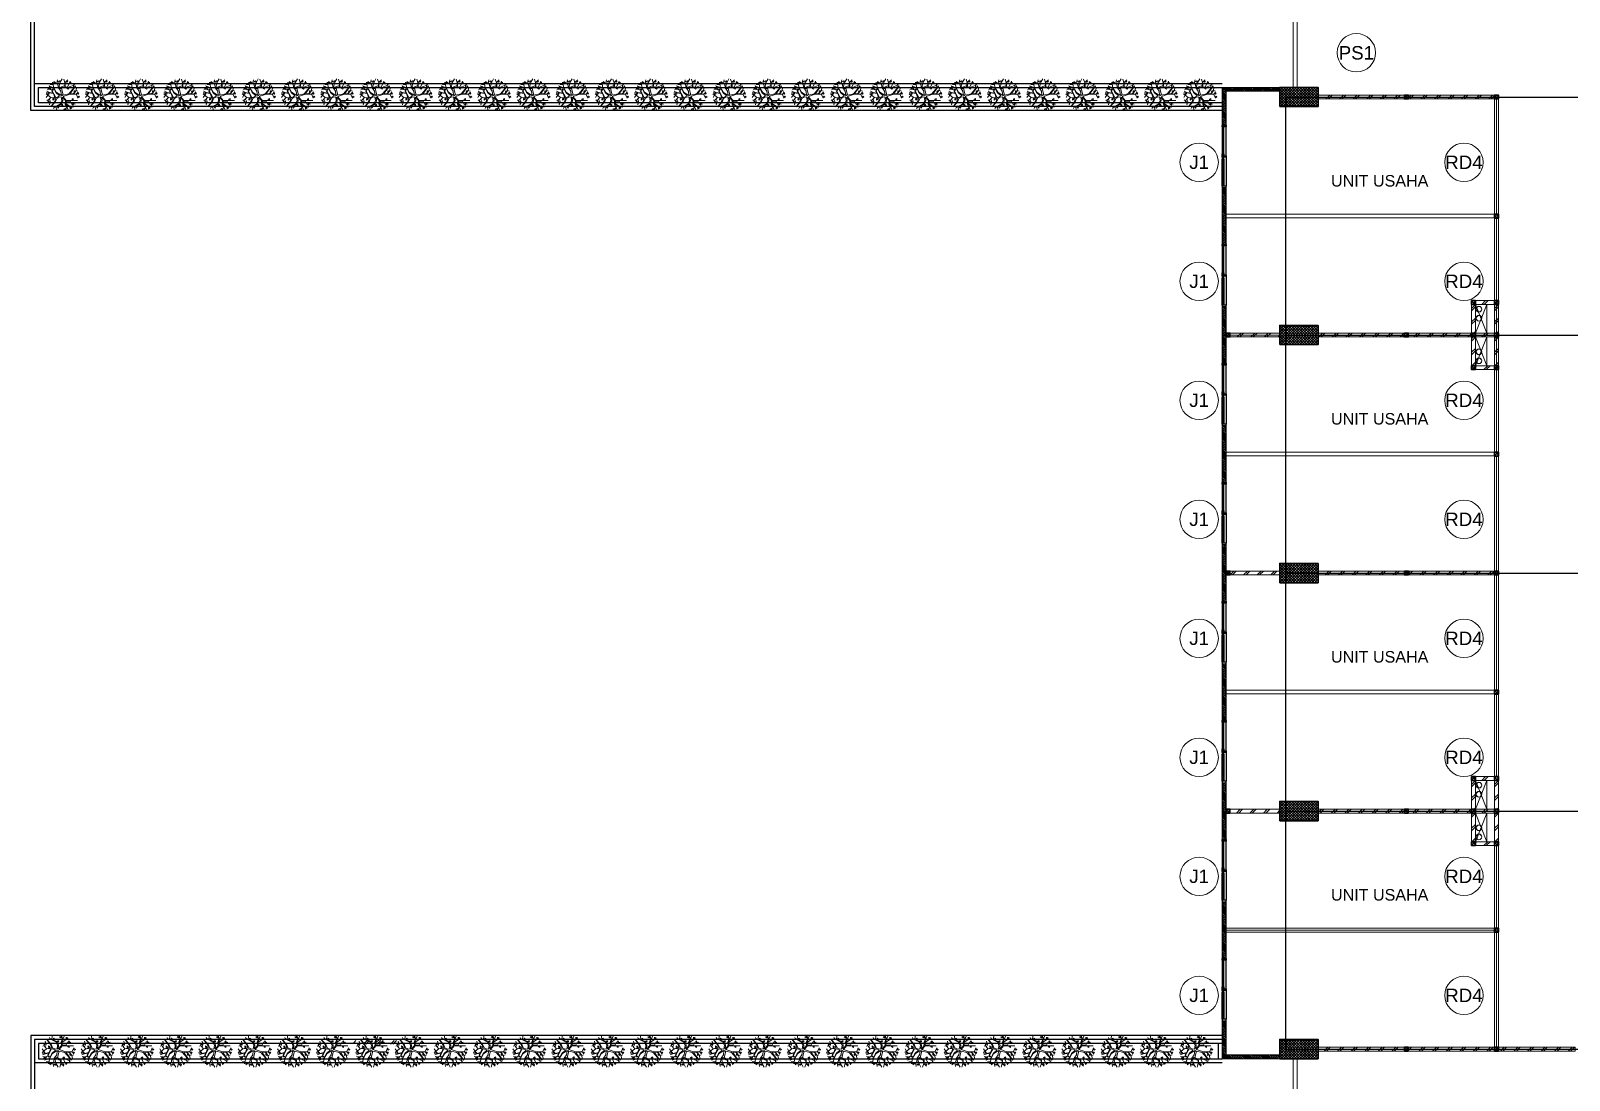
# Model space of a CAD drawing. Header units: millimetres. Extents: x -108 to 357, y -17 to 192.
# Drawn here: x 119.12 to 159.22, y 15.29 to 42.62 of the extents above; entities that cross this region are included whole.
import ezdxf
from ezdxf.enums import TextEntityAlignment as Align

# ---------------------------------------------------------------- set-up
doc = ezdxf.new("R2010")
doc.units = ezdxf.units.MM
for name, color, linetype, lineweight in [('ars', 11, 'Continuous', 0), ('KOL', 1, 'Continuous', 30), ('KOLOM', 4, 'Continuous', 9), ('lan', 7, 'Continuous', 15), ('NOT', 7, 'Continuous', 20), ('POHON', 62, 'Continuous', 5), ('tem', 5, 'Continuous', 20)]:
    doc.layers.add(name, color=color, linetype=linetype, lineweight=lineweight)
doc.layers.add('as', color=1, linetype='Continuous', plot=False)
doc.layers.add('Kusen', color=30, linetype='Continuous')
doc.layers.add('POLYLINE TPAK', color=4, linetype='Continuous', lineweight=20, plot=False)
doc.styles.add('ATTR', font='romans.shx', dxfattribs={"width": 0.8, "height": 0.56})
doc.styles.add('S', font='simplex', dxfattribs={"width": 0.75})
doc.styles.get("Standard").update_dxf_attribs({"font": 'arial.ttf'})
pattern_1 = [(45, (0.09994, 0.1431), (-0.1767767, 0.1767767), []), (45, (0.16244, 0.1431), (-0.1767767, 0.1767767), [])]
pattern_2 = [(45, (-5.82785, 10.09274), (-0.1767767, 0.1767767), []), (45, (-5.76535, 10.09274), (-0.1767767, 0.1767767), [])]
pattern_3 = [(45, (-5.82785, 22.49274), (-0.1767767, 0.1767767), []), (45, (-5.76535, 22.49274), (-0.1767767, 0.1767767), [])]

# ---------------------------------------------------------------- blocks, each defined once
blk = doc.blocks.new('NAV')
blk.add_circle((0, -0.4), 0.4)
at = {"style": 'S', "width": 0.75, "flags": 4}
blk.add_attdef('AV', text='', height=0.3, dxfattribs=at).set_placement((0, -0.4), align=Align.MIDDLE)
blk = doc.blocks.new('K 10.10')
at = {"layer": 'ars'}
h = blk.add_hatch(dxfattribs=at)
h.set_pattern_fill('_USER', color=256, scale=0.05, angle=45, double=1, pattern_type=0)
h.set_pattern_definition([(45, (0, 0), (-0.035355339, 0.035355339), []), (135, (0, 0), (-0.035355339, -0.035355339), [])])
h.paths.add_polyline_path([(1560.538, 1380.407), (1560.638, 1380.407), (1560.638, 1380.507), (1560.538, 1380.507)])
at = {"layer": 'KOL'}
blk.add_lwpolyline([(1560.538, 1380.407), (1560.638, 1380.407), (1560.638, 1380.507), (1560.538, 1380.507)], close=True, dxfattribs=at)
blk = doc.blocks.new('k2')
at = {"layer": 'ars'}
h = blk.add_hatch(dxfattribs=at)
h.set_pattern_fill('_USER', color=256, scale=0.05, angle=45, double=1, pattern_type=0)
h.set_pattern_definition([(45, (0, -5), (-0.03535534, 0.03535534), []), (135, (0, -5), (-0.03535534, -0.03535534), [])])
h.paths.add_polyline_path([(-0.25, -0.5), (0.25, -0.5), (0.25, 0.5), (-0.25, 0.5)])
at = {"layer": 'KOL'}
blk.add_lwpolyline([(-0.25, -0.5), (0.25, -0.5), (0.25, 0.5), (-0.25, 0.5)], close=True, dxfattribs=at)
blk = doc.blocks.new('T. J1')
at = {"layer": 'Kusen'}
for p, q in [((-0.019, 0), (-0.769, 0)), ((-0.719, 0.1), (-0.069, 0.1)), ((-0.069, 0.06), (-0.719, 0.06)), ((0.021, 0), (0.771, 0)), ((0.721, 0.1), (0.071, 0.1)), ((0.071, 0.06), (0.721, 0.06))]:
    blk.add_line(p, q, dxfattribs=at)
for points in [[(-0.809, 0), (-0.769, 0), (-0.769, 0.1), (-0.809, 0.1)], [(-0.019, 0), (0.021, 0), (0.021, 0.1), (-0.019, 0.1)], [(0.811, 0), (0.771, 0), (0.771, 0.1), (0.811, 0.1)]]:
    blk.add_lwpolyline(points, close=True, dxfattribs=at)
for points in [[(-0.719, 0.077), (-0.719, 0.06), (-0.769, 0.06), (-0.769, 0.1), (-0.719, 0.1), (-0.719, 0.082), (-0.729, 0.082), (-0.729, 0.077), (-0.719, 0.077)], [(-0.069, 0.077), (-0.069, 0.06), (-0.019, 0.06), (-0.019, 0.1), (-0.069, 0.1), (-0.069, 0.082), (-0.059, 0.082), (-0.059, 0.077), (-0.069, 0.077)], [(0.071, 0.077), (0.071, 0.06), (0.021, 0.06), (0.021, 0.1), (0.071, 0.1), (0.071, 0.082), (0.061, 0.082), (0.061, 0.077), (0.071, 0.077)], [(0.721, 0.077), (0.721, 0.06), (0.771, 0.06), (0.771, 0.1), (0.721, 0.1), (0.721, 0.082), (0.731, 0.082), (0.731, 0.077), (0.721, 0.077)]]:
    blk.add_lwpolyline(points, dxfattribs=at)
at = {"layer": 'Kusen', "color": 141}
for points in [[(-0.729, 0.077), (-0.059, 0.077), (-0.059, 0.082), (-0.729, 0.082)], [(0.731, 0.077), (0.061, 0.077), (0.061, 0.082), (0.731, 0.082)]]:
    blk.add_lwpolyline(points, close=True, dxfattribs=at)
blk = doc.blocks.new('bola-3')
at = {"layer": 'POHON'}
for p, q in [((-0.05, 2.25), (-0.32, 1.8)), ((0.18, 2.23), (0.33, 1.73)), ((-1.65, -0.31), (-2.28, 0.2)), ((-1.84, 0.34), (-2.27, 0.32)), ((-2.05, 0), (-2.27, -0.31)), ((-2.2, 0.55), (-1.82, 0.37)), ((-1.83, 0.82), (-2.16, 0.74)), ((-1.47, 0.67), (-2.06, 0.94)), ((-1.25, 1.01), (-1.87, 1.29)), ((-1.87, 1.27), (-1.62, 0.76)), ((-1.28, 0.22), (-1.84, 0.34)), ((-1.82, 0.37), (-1.35, 0.29)), ((-1.31, 1.47), (-1.72, 1.49)), ((-0.94, -0.31), (-1.47, 0.67)), ((-1.36, 0.34), (-1.47, 0.57)), ((-1.21, 1.01), (-1.38, 1.8)), ((-1.35, 0.29), (-1.36, 0.34)), ((-1.06, -0.37), (-1.28, 0.22)), ((-0.92, 0.36), (-1.25, 1.01)), ((-0.87, 0.39), (-1.21, 1.01)), ((-1.2, 1.91), (-0.65, 1.5)), ((-0.41, -0.1), (-0.92, 0.36)), ((-0.17, -0.05), (-0.87, 0.39)), ((-0.8, 1.61), (-0.7, 2.14)), ((-0.65, 1.5), (-0.57, 1.01)), ((-0.57, 1.01), (-0.24, 0.53)), ((-0.32, 1.8), (-0.47, 1.24)), ((-0.47, 1.24), (-0.44, 1.1)), ((-0.44, 1.1), (-0.28, 0.89)), ((-0.28, 0.89), (-0.25, 1.1)), ((-0.25, 1.1), (0.3, 1.34)), ((-0.24, 0.53), (-0.17, -0.03)), ((-0.15, 0.92), (0.18, 1.12)), ((0.08, 0.02), (-0.15, 0.92)), ((0.08, -0.21), (1.04, 0.13)), ((0.09, 0), (0.88, 0.2)), ((0.18, 1.12), (0.75, 1.04)), ((0.37, 1.33), (0.26, 1.2)), ((0.27, 1.2), (0.69, 1.12)), ((0.31, 1.34), (0.33, 1.77)), ((0.36, 1.79), (0.37, 1.33)), ((0.39, 1.79), (0.73, 2.12)), ((0.69, 1.12), (1.06, 1.93)), ((0.75, 1.04), (1.69, 1.43)), ((0.88, 0.2), (1.81, 1.27)), ((1.04, 0.13), (1.92, 0.07)), ((1.81, 1.26), (1.06, 0.22)), ((1.06, 0.22), (1.46, 0.18)), ((1.46, 0.18), (1.87, 0.64)), ((1.55, 1.59), (1.47, 0.89)), ((1.87, 0.64), (1.55, 0.18)), ((1.55, 0.16), (1.91, 0.13)), ((1.88, 0.64), (1.94, 1.04)), ((1.88, 0.64), (2.13, 0.55)), ((1.91, 0.13), (2.16, 0.41)), ((1.92, 0.07), (2.14, -0.42)), ((-2, -0.77), (-2.19, -0.67)), ((-1.95, -0.67), (-2.05, -0.98)), ((-1.65, -0.31), (-1.95, -0.67)), ((-1.84, -0.56), (-1.71, -0.86)), ((-1.71, -0.86), (-1.83, -1.35)), ((-0.98, -0.47), (-1.65, -0.31)), ((-1.64, -0.31), (-1.06, -0.37)), ((-1.62, -1.62), (-1.1, -0.91)), ((-1.01, -0.97), (-1.62, -1.6)), ((-1.18, -1.72), (-1.25, -1.88)), ((-0.28, -1.21), (-1.18, -1.71)), ((-0.21, -1.3), (-1.18, -1.72)), ((-1.09, -0.91), (-0.98, -0.47)), ((-0.81, -0.45), (-1.01, -0.97)), ((-0.83, -0.31), (-0.94, -0.31)), ((-0.9, -1.62), (-0.85, -2.08)), ((-0.41, -0.12), (-0.83, -0.31)), ((-0.52, -0.28), (-0.81, -0.45)), ((-0.19, -0.24), (-0.52, -0.28)), ((-0.11, -0.75), (-0.28, -1.21)), ((0.03, -0.81), (-0.21, -1.3)), ((-0.19, -0.24), (-0.11, -0.75)), ((-0.02, -0.26), (0.41, -0.75)), ((-0.02, -0.28), (0.03, -0.81)), ((0.08, -0.23), (0.51, -0.74)), ((0.41, -0.75), (0.37, -1.25)), ((0.37, -1.25), (0.56, -1.67)), ((0.56, -1.67), (0.42, -2.18)), ((0.44, -1.25), (0.78, -2.06)), ((0.45, -1.27), (1.03, -1.57)), ((0.52, -0.84), (0.47, -1.18)), ((0.47, -1.18), (1.03, -1.53)), ((0.51, -0.74), (2.08, -0.74)), ((0.52, -0.84), (1.06, -0.82)), ((1.03, -1.53), (1.54, -1.65)), ((1.03, -1.57), (1.06, -1.94)), ((1.06, -0.82), (1.29, -1.28)), ((1.19, -1.09), (1.73, -1.25))]:
    blk.add_line(p, q, dxfattribs=at)
for points in [[(-1.9, 0.32), (-2.05, 0.25), (-2, 0.11), (-1.87, 0.2)], [(-1.73, 1.01), (-1.89, 1.06), (-1.98, 0.96), (-1.84, 0.9)], [(-1.44, 0.68), (-1.44, 0.83), (-1.27, 0.83), (-1.3, 0.7)], [(-1.23, 1.8), (-1.27, 1.66), (-1.14, 1.57), (-1.1, 1.71)], [(-0.43, 1.97), (-0.64, 1.91), (-0.5, 1.81), (-0.31, 1.84)], [(0, 0.02), (-0.07, 0), (-0.08, -0.05), (-0.03, -0.03)], [(0.49, 1.88), (0.64, 1.95), (0.74, 1.86), (0.61, 1.79)], [(0.69, 1.05), (0.62, 0.94), (0.79, 0.81), (0.85, 0.96)], [(1.16, 1.78), (1, 1.73), (1, 1.6), (1.16, 1.62)], [(1.67, 0.41), (1.59, 0.48), (1.62, 0.61), (1.71, 0.59)], [(2.03, 0.16), (2.08, 0.25), (2.25, 0.25), (2.17, 0.15)], [(-1.87, -0.88), (-1.98, -0.98), (-1.94, -1.11), (-1.83, -1.04)], [(-1.24, -0.45), (-1.37, -0.54), (-1.36, -0.72), (-1.22, -0.61)], [(-0.67, -1.53), (-0.75, -1.64), (-0.65, -1.79), (-0.53, -1.66)], [(-0.17, -1.26), (-0.17, -1.37), (-0.1, -1.42), (0.04, -1.42), (0.01, -1.28), (-0.07, -1.26)], [(0.48, -1.92), (0.35, -1.84), (0.16, -1.95), (0.33, -2.03)], [(1.07, -1.75), (1.17, -1.68), (1.29, -1.79), (1.19, -1.86)], [(1.32, -0.71), (1.32, -0.58), (1.48, -0.49), (1.48, -0.64)], [(1.43, -1.18), (1.38, -1.29), (1.48, -1.4), (1.53, -1.29)], [(2.1, -0.23), (2.24, -0.14), (2.35, -0.23), (2.22, -0.31)]]:
    blk.add_lwpolyline(points, close=True, dxfattribs=at)
at = {"layer": 'POHON', "style": 'ATTR', "width": 0.8, "flags": 9}
blk.add_attdef('ESTCODE', (-0.07, 0), '', height=0.00000926, dxfattribs=at)
blk = doc.blocks.new('A-2')
at = {"layer": 'ars'}
h = blk.add_hatch(dxfattribs=at)
h.set_pattern_fill('ANSI31', color=256, scale=0.25, style=0)
h.set_pattern_definition([(315, (-7.832486, 41.76774), (-0.022097087, -0.022097087), [])])
h.paths.add_polyline_path([(-7.733, 40.778), (-7.833, 40.778), (-7.833, 41.768), (-6.333, 41.768), (-6.333, 41.668), (-7.733, 41.668)])
h.paths.add_polyline_path([(-7.733, 37.678), (-7.833, 37.678), (-7.833, 39.158), (-7.733, 39.158)])
h.paths.add_polyline_path([(-7.733, 34.578), (-7.833, 34.578), (-7.833, 36.058), (-7.733, 36.058)])
h.paths.add_polyline_path([(-7.733, 31.478), (-7.833, 31.478), (-7.833, 32.958), (-7.733, 32.958)])
h.paths.add_polyline_path([(-7.733, 28.378), (-7.833, 28.378), (-7.833, 29.858), (-7.733, 29.858)])
h.paths.add_polyline_path([(-7.733, 25.278), (-7.833, 25.278), (-7.833, 26.758), (-7.733, 26.758)])
h.paths.add_polyline_path([(-7.733, 22.178), (-7.833, 22.178), (-7.833, 23.658), (-7.733, 23.658)])
h.paths.add_polyline_path([(-7.833, 17.458), (-7.733, 17.458), (-7.733, 16.568), (-6.333, 16.568), (-6.333, 16.468), (-7.833, 16.468)])
h.paths.add_polyline_path([(-7.733, 19.078), (-7.833, 19.078), (-7.833, 20.558), (-7.733, 20.558)])
h = blk.add_hatch(dxfattribs=at)
h.set_pattern_fill('TEMBOK', color=256, scale=0.25)
h.set_pattern_definition(pattern_1)
h.paths.add_polyline_path([(-5.333, 41.568), (-5.333, 41.468), (-3.083, 41.468), (-3.083, 41.568)])
h = blk.add_hatch(dxfattribs=at)
h.set_pattern_fill('TEMBOK', color=256, scale=0.25)
h.set_pattern_definition(pattern_1)
h.paths.add_polyline_path([(-2.983, 41.568), (-2.983, 41.468), (-0.733, 41.468), (-0.733, 41.568)])
h = blk.add_hatch(dxfattribs=at)
h.set_pattern_fill('TEMBOK', color=256, scale=0.25)
h.set_pattern_definition([(45, (-8.583, -15.66726), (-0.1767767, 0.1767767), []), (45, (-8.5205, -15.66726), (-0.1767767, 0.1767767), [])])
h.paths.add_polyline_path([(-1.333, 36.118), (-1.233, 36.118), (-1.233, 35.368), (-1.333, 35.368)])
h = blk.add_hatch(dxfattribs=at)
h.set_pattern_fill('TEMBOK', color=256, scale=0.25)
h.set_pattern_definition([(45, (-5.82785, 23.34274), (-0.1767767, 0.1767767), []), (45, (-5.76535, 23.34274), (-0.1767767, 0.1767767), [])])
h.paths.add_polyline_path([(-0.733, 36.118), (-1.233, 36.118), (-1.233, 36.218), (-0.733, 36.218)])
h = blk.add_hatch(dxfattribs=at)
h.set_pattern_fill('TEMBOK', color=256, scale=0.25)
h.set_pattern_definition([(45, (-7.983, -15.66726), (-0.1767767, 0.1767767), []), (45, (-7.9205, -15.66726), (-0.1767767, 0.1767767), [])])
h.paths.add_polyline_path([(-0.733, 36.118), (-0.633, 36.118), (-0.633, 35.368), (-0.733, 35.368)])
h = blk.add_hatch(dxfattribs=at)
h.set_pattern_fill('TEMBOK', color=256, scale=0.25)
h.set_pattern_definition(pattern_1)
h.paths.add_polyline_path([(-7.633, 35.268), (-7.633, 35.368), (-6.333, 35.368), (-6.333, 35.268)])
h = blk.add_hatch(dxfattribs=at)
h.set_pattern_fill('TEMBOK', color=256, scale=0.25)
h.set_pattern_definition(pattern_1)
h.paths.add_polyline_path([(-5.333, 35.368), (-5.333, 35.268), (-3.083, 35.268), (-3.083, 35.368)])
h = blk.add_hatch(dxfattribs=at)
h.set_pattern_fill('TEMBOK', color=256, scale=0.25)
h.set_pattern_definition(pattern_1)
h.paths.add_polyline_path([(-2.983, 35.368), (-2.983, 35.268), (-0.733, 35.268), (-0.733, 35.368)])
h = blk.add_hatch(dxfattribs=at)
h.set_pattern_fill('TEMBOK', color=256, scale=0.25)
h.set_pattern_definition(pattern_3)
h.paths.add_polyline_path([(-0.733, 35.268), (-1.233, 35.268), (-1.233, 35.368), (-0.733, 35.368)])
h = blk.add_hatch(dxfattribs=at)
h.set_pattern_fill('TEMBOK', color=256, scale=0.25)
h.set_pattern_definition(pattern_3)
h.paths.add_polyline_path([(-0.733, 35.368), (-1.233, 35.368), (-1.233, 35.268), (-0.733, 35.268)])
h = blk.add_hatch(dxfattribs=at)
h.set_pattern_fill('TEMBOK', color=256, scale=0.25)
h.set_pattern_definition([(45, (-8.583, -15.39726), (-0.1767767, 0.1767767), []), (45, (-8.5205, -15.39726), (-0.1767767, 0.1767767), [])])
h.paths.add_polyline_path([(-1.333, 34.518), (-1.233, 34.518), (-1.233, 35.268), (-1.333, 35.268)])
h = blk.add_hatch(dxfattribs=at)
h.set_pattern_fill('TEMBOK', color=256, scale=0.25)
h.set_pattern_definition([(45, (-7.983, -15.39726), (-0.1767767, 0.1767767), []), (45, (-7.9205, -15.39726), (-0.1767767, 0.1767767), [])])
h.paths.add_polyline_path([(-0.733, 34.518), (-0.633, 34.518), (-0.633, 35.268), (-0.733, 35.268)])
h = blk.add_hatch(dxfattribs=at)
h.set_pattern_fill('TEMBOK', color=256, scale=0.25)
h.set_pattern_definition([(45, (-6.12785, 21.64274), (-0.1767767, 0.1767767), []), (45, (-6.06535, 21.64274), (-0.1767767, 0.1767767), [])])
h.paths.add_polyline_path([(-0.733, 34.418), (-1.233, 34.418), (-1.233, 34.518), (-0.733, 34.518)])
h = blk.add_hatch(dxfattribs=at)
h.set_pattern_fill('TEMBOK', color=256, scale=0.25)
h.set_pattern_definition(pattern_1)
h.paths.add_polyline_path([(-7.633, 29.068), (-7.633, 29.168), (-6.333, 29.168), (-6.333, 29.068)])
h = blk.add_hatch(dxfattribs=at)
h.set_pattern_fill('TEMBOK', color=256, scale=0.25)
h.set_pattern_definition(pattern_1)
h.paths.add_polyline_path([(-5.333, 29.168), (-5.333, 29.068), (-3.083, 29.068), (-3.083, 29.168)])
h = blk.add_hatch(dxfattribs=at)
h.set_pattern_fill('TEMBOK', color=256, scale=0.25)
h.set_pattern_definition(pattern_1)
h.paths.add_polyline_path([(-2.983, 29.168), (-2.983, 29.068), (-0.733, 29.068), (-0.733, 29.168)])
h = blk.add_hatch(dxfattribs=at)
h.set_pattern_fill('TEMBOK', color=256, scale=0.25)
h.set_pattern_definition([(45, (-8.583, -28.06726), (-0.1767767, 0.1767767), []), (45, (-8.5205, -28.06726), (-0.1767767, 0.1767767), [])])
h.paths.add_polyline_path([(-1.333, 23.718), (-1.233, 23.718), (-1.233, 22.968), (-1.333, 22.968)])
h = blk.add_hatch(dxfattribs=at)
h.set_pattern_fill('TEMBOK', color=256, scale=0.25)
h.set_pattern_definition([(45, (-5.82785, 10.94274), (-0.1767767, 0.1767767), []), (45, (-5.76535, 10.94274), (-0.1767767, 0.1767767), [])])
h.paths.add_polyline_path([(-0.733, 23.718), (-1.233, 23.718), (-1.233, 23.818), (-0.733, 23.818)])
h = blk.add_hatch(dxfattribs=at)
h.set_pattern_fill('TEMBOK', color=256, scale=0.25)
h.set_pattern_definition([(45, (-7.983, -28.06726), (-0.1767767, 0.1767767), []), (45, (-7.9205, -28.06726), (-0.1767767, 0.1767767), [])])
h.paths.add_polyline_path([(-0.733, 23.718), (-0.633, 23.718), (-0.633, 22.968), (-0.733, 22.968)])
h = blk.add_hatch(dxfattribs=at)
h.set_pattern_fill('TEMBOK', color=256, scale=0.25)
h.set_pattern_definition(pattern_1)
h.paths.add_polyline_path([(-7.633, 22.868), (-7.633, 22.968), (-6.333, 22.968), (-6.333, 22.868)])
h = blk.add_hatch(dxfattribs=at)
h.set_pattern_fill('TEMBOK', color=256, scale=0.25)
h.set_pattern_definition(pattern_1)
h.paths.add_polyline_path([(-5.333, 22.968), (-5.333, 22.868), (-3.083, 22.868), (-3.083, 22.968)])
h = blk.add_hatch(dxfattribs=at)
h.set_pattern_fill('TEMBOK', color=256, scale=0.25)
h.set_pattern_definition(pattern_1)
h.paths.add_polyline_path([(-2.983, 22.968), (-2.983, 22.868), (-1.333, 22.868), (-1.333, 22.968)])
h = blk.add_hatch(dxfattribs=at)
h.set_pattern_fill('TEMBOK', color=256, scale=0.25)
h.set_pattern_definition([(45, (-8.583, -27.79726), (-0.1767767, 0.1767767), []), (45, (-8.5205, -27.79726), (-0.1767767, 0.1767767), [])])
h.paths.add_polyline_path([(-1.333, 22.118), (-1.233, 22.118), (-1.233, 22.868), (-1.333, 22.868)])
h = blk.add_hatch(dxfattribs=at)
h.set_pattern_fill('TEMBOK', color=256, scale=0.25)
h.set_pattern_definition(pattern_2)
h.paths.add_polyline_path([(-0.733, 22.868), (-1.233, 22.868), (-1.233, 22.968), (-0.733, 22.968)])
h = blk.add_hatch(dxfattribs=at)
h.set_pattern_fill('TEMBOK', color=256, scale=0.25)
h.set_pattern_definition(pattern_2)
h.paths.add_polyline_path([(-0.733, 22.968), (-1.233, 22.968), (-1.233, 22.868), (-0.733, 22.868)])
h = blk.add_hatch(dxfattribs=at)
h.set_pattern_fill('TEMBOK', color=256, scale=0.25)
h.set_pattern_definition([(45, (-7.983, -27.79726), (-0.1767767, 0.1767767), []), (45, (-7.9205, -27.79726), (-0.1767767, 0.1767767), [])])
h.paths.add_polyline_path([(-0.733, 22.118), (-0.633, 22.118), (-0.633, 22.868), (-0.733, 22.868)])
h = blk.add_hatch(dxfattribs=at)
h.set_pattern_fill('TEMBOK', color=256, scale=0.25)
h.set_pattern_definition([(45, (-6.12785, 9.24274), (-0.1767767, 0.1767767), []), (45, (-6.06535, 9.24274), (-0.1767767, 0.1767767), [])])
h.paths.add_polyline_path([(-0.733, 22.018), (-1.233, 22.018), (-1.233, 22.118), (-0.733, 22.118)])
h = blk.add_hatch(dxfattribs=at)
h.set_pattern_fill('TEMBOK', color=256, scale=0.25)
h.set_pattern_definition([(45, (-6.20285, 5.61774), (-0.1767767, 0.1767767), []), (45, (-6.14035, 5.61774), (-0.1767767, 0.1767767), [])])
h.paths.add_polyline_path([(-30.466, 16.842), (-29.166, 16.842), (-29.166, 16.942), (-30.466, 16.942)])
h = blk.add_hatch(dxfattribs=at)
h.set_pattern_fill('TEMBOK', color=256, scale=0.25)
h.set_pattern_definition(pattern_1)
h.paths.add_polyline_path([(-5.333, 16.768), (-5.333, 16.668), (-3.083, 16.668), (-3.083, 16.768)])
h = blk.add_hatch(dxfattribs=at)
h.set_pattern_fill('TEMBOK', color=256, scale=0.25)
h.set_pattern_definition(pattern_1)
h.paths.add_polyline_path([(-2.983, 16.768), (-2.983, 16.668), (-0.733, 16.668), (-0.733, 16.768)])
h = blk.add_hatch(dxfattribs=at)
h.set_pattern_fill('TEMBOK', color=256, scale=0.25)
h.set_pattern_definition(pattern_1)
h.paths.add_polyline_path([(1.367, 16.668), (1.367, 16.768), (-0.633, 16.768), (-0.633, 16.668)])
for p, q in [((-38.883, 41.168), (-38.883, 58.468)), ((-38.783, 41.868), (-38.783, 58.368)), ((-38.783, 41.868), (-7.833, 41.868)), ((-38.783, 41.268), (-38.783, 41.868)), ((-7.833, 41.168), (-38.883, 41.168)), ((-7.833, 41.268), (-38.783, 41.268)), ((-7.833, 17.068), (-38.883, 17.068)), ((-38.883, 17.068), (-38.883, -0.232)), ((-7.833, 16.968), (-38.783, 16.968)), ((-38.783, 16.968), (-38.783, 16.368)), ((-7.833, 16.868), (-38.683, 16.868)), ((-38.683, 16.868), (-38.683, 16.468)), ((-7.933, 16.468), (-7.933, 16.868)), ((-38.783, 16.768), (-38.783, -0.132)), ((-38.683, 16.468), (-7.833, 16.468)), ((-38.783, 16.368), (-7.833, 16.368))]:
    blk.add_line(p, q)
blk.add_lwpolyline([(-7.833, 41.368), (-38.683, 41.368), (-38.683, 41.768), (-7.833, 41.768)])
for centre, radius in [((-1.141, 35.992), 0.075), ((-1.141, 35.755), 0.075), ((-1.141, 35.992), 0.071), ((-1.141, 35.755), 0.071), ((-1.141, 34.88), 0.075), ((-1.141, 34.88), 0.071), ((-1.141, 34.644), 0.075), ((-1.141, 34.644), 0.071), ((-1.141, 23.592), 0.075), ((-1.141, 23.592), 0.071), ((-1.141, 23.355), 0.075), ((-1.141, 23.355), 0.071), ((-1.141, 22.48), 0.075), ((-1.141, 22.48), 0.071), ((-1.141, 22.244), 0.075), ((-1.141, 22.244), 0.071)]:
    blk.add_circle(centre, radius, dxfattribs=at)
at = {"layer": 'as'}
for p, q in [((-6.183, 41.518), (6.917, 41.518)), ((-6.183, 41.518), (-6.183, 16.718)), ((-6.183, 35.318), (6.917, 35.318)), ((-6.183, 35.318), (6.917, 35.318)), ((-6.183, 29.118), (6.917, 29.118)), ((-6.183, 29.118), (6.917, 29.118)), ((-6.183, 22.918), (6.917, 22.918)), ((-6.183, 16.718), (6.917, 16.718))]:
    blk.add_line(p, q, dxfattribs=at)
at = {"layer": 'lan'}
for p, q in [((-0.683, 38.468), (-0.683, 41.468)), ((-0.683, 38.368), (-0.683, 35.368)), ((-0.933, 36.118), (-1.233, 35.368)), ((-0.933, 35.368), (-1.232, 36.118)), ((-0.933, 34.518), (-1.233, 35.268)), ((-0.933, 35.268), (-1.232, 34.517)), ((-0.683, 32.268), (-0.683, 35.268)), ((-0.683, 32.168), (-0.683, 29.168)), ((-0.683, 26.068), (-0.683, 29.068)), ((-0.683, 25.968), (-0.683, 23.818)), ((-0.933, 23.718), (-1.233, 22.968)), ((-0.933, 22.968), (-1.232, 23.718)), ((-0.933, 22.118), (-1.233, 22.868)), ((-0.933, 22.868), (-1.232, 22.117)), ((-0.683, 19.868), (-0.683, 22.018)), ((-0.683, 19.768), (-0.683, 16.768))]:
    blk.add_line(p, q, dxfattribs=at)
for points in [[(-5.883, 43.868), (-5.883, 41.768), (-5.983, 41.768), (-5.983, 43.868)], [(-0.733, 41.468), (-0.633, 41.468), (-0.633, 38.468), (-0.733, 38.468)], [(-7.733, 38.468), (-7.733, 38.368), (-0.733, 38.368), (-0.733, 38.468)], [(-0.733, 35.368), (-0.633, 35.368), (-0.633, 38.368), (-0.733, 38.368)], [(-0.733, 35.268), (-0.633, 35.268), (-0.633, 32.268), (-0.733, 32.268)], [(-7.733, 32.268), (-7.733, 32.168), (-0.733, 32.168), (-0.733, 32.268)], [(-0.733, 29.168), (-0.633, 29.168), (-0.633, 32.168), (-0.733, 32.168)], [(-0.733, 29.068), (-0.633, 29.068), (-0.633, 26.068), (-0.733, 26.068)], [(-7.733, 26.068), (-7.733, 25.968), (-0.733, 25.968), (-0.733, 26.068)], [(-0.733, 23.818), (-0.633, 23.818), (-0.633, 25.968), (-0.733, 25.968)], [(-0.733, 22.018), (-0.633, 22.018), (-0.633, 19.868), (-0.733, 19.868)], [(-7.733, 19.868), (-7.733, 19.768), (-0.733, 19.768), (-0.733, 19.868)], [(-0.733, 16.768), (-0.633, 16.768), (-0.633, 19.768), (-0.733, 19.768)], [(-5.883, 16.468), (-5.883, 14.468), (-5.983, 14.468), (-5.983, 16.468)]]:
    blk.add_lwpolyline(points, close=True, dxfattribs=at)
at = {"layer": 'POLYLINE TPAK'}
for points in [[(-0.683, 35.318), (-7.833, 35.318)], [(-0.683, 19.818), (-7.833, 19.818)]]:
    blk.add_lwpolyline(points, dxfattribs=at)
at = {"layer": 'tem'}
for p, q in [((-0.933, 36.118), (-0.933, 35.368)), ((-0.933, 34.518), (-0.933, 35.268)), ((-0.933, 23.718), (-0.933, 22.968)), ((-0.933, 22.118), (-0.933, 22.868))]:
    blk.add_line(p, q, dxfattribs=at)
at = {"layer": 'tem', "ltscale": 2}
blk.add_lwpolyline([(-6.333, 16.468), (-7.833, 16.468), (-7.833, 41.768), (-6.333, 41.768), (-6.333, 41.668), (-7.733, 41.668), (-7.733, 16.568), (-6.333, 16.568), (-6.333, 16.468)], dxfattribs=at)
for points in [[(-5.333, 41.568), (-5.333, 41.468), (-3.083, 41.468), (-3.083, 41.568)], [(-2.983, 41.568), (-2.983, 41.468), (-0.733, 41.468), (-0.733, 41.568)], [(-6.333, 35.368), (-6.333, 35.268), (-7.633, 35.268), (-7.633, 35.368)], [(-5.333, 35.368), (-5.333, 35.268), (-3.083, 35.268), (-3.083, 35.368)], [(-2.983, 35.368), (-2.983, 35.268), (-0.733, 35.268), (-0.733, 35.368)], [(-6.333, 29.168), (-6.333, 29.068), (-7.633, 29.068), (-7.633, 29.168)], [(-5.333, 29.168), (-5.333, 29.068), (-3.083, 29.068), (-3.083, 29.168)], [(-2.983, 29.168), (-2.983, 29.068), (-0.733, 29.068), (-0.733, 29.168)], [(-6.333, 22.968), (-6.333, 22.868), (-7.633, 22.868), (-7.633, 22.968)], [(-5.333, 22.968), (-5.333, 22.868), (-3.083, 22.868), (-3.083, 22.968)], [(-2.983, 22.968), (-2.983, 22.868), (-1.333, 22.868), (-1.333, 22.968)], [(-5.333, 16.768), (-5.333, 16.668), (-3.083, 16.668), (-3.083, 16.768)], [(-2.983, 16.768), (-2.983, 16.668), (-0.733, 16.668), (-0.733, 16.768)], [(-0.633, 16.768), (-0.633, 16.668), (1.367, 16.668), (1.367, 16.768)]]:
    blk.add_lwpolyline(points, close=True, dxfattribs=at)
at = {"layer": 'tem'}
for points in [[(-1.233, 35.368), (-1.333, 35.368), (-1.333, 36.118), (-1.233, 36.118)], [(-1.233, 36.218), (-0.733, 36.218), (-0.733, 36.118), (-1.233, 36.118)], [(-0.733, 36.118), (-0.633, 36.118), (-0.633, 35.368), (-0.733, 35.368)], [(-0.733, 35.368), (-1.233, 35.368), (-1.233, 35.268), (-0.733, 35.268)], [(-1.233, 35.268), (-1.333, 35.268), (-1.333, 34.518), (-1.233, 34.518)], [(-0.733, 34.518), (-0.633, 34.518), (-0.633, 35.268), (-0.733, 35.268)], [(-1.233, 34.418), (-0.733, 34.418), (-0.733, 34.518), (-1.233, 34.518)], [(-1.233, 22.968), (-1.333, 22.968), (-1.333, 23.718), (-1.233, 23.718)], [(-1.233, 23.818), (-0.733, 23.818), (-0.733, 23.718), (-1.233, 23.718)], [(-0.733, 23.718), (-0.633, 23.718), (-0.633, 22.968), (-0.733, 22.968)], [(-1.233, 22.868), (-1.333, 22.868), (-1.333, 22.118), (-1.233, 22.118)], [(-0.733, 22.968), (-1.233, 22.968), (-1.233, 22.868), (-0.733, 22.868)], [(-0.733, 22.118), (-0.633, 22.118), (-0.633, 22.868), (-0.733, 22.868)], [(-1.233, 22.018), (-0.733, 22.018), (-0.733, 22.118), (-1.233, 22.118)]]:
    blk.add_lwpolyline(points, close=True, dxfattribs=at)
at = {"layer": 'KOL', "xscale": -1, "rotation": 270}
for p in [(-5.833, 41.518), (-5.833, 35.318), (-5.833, 29.118), (-5.833, 22.918), (-5.833, 16.718)]:
    blk.add_blockref('k2', p, dxfattribs=at)
at = {"layer": 'KOLOM', "extrusion": (0, 0, -1), "xscale": -1, "zscale": -1, "rotation": 90}
for p in [(1383.49, 1602.106), (1381.14, 1602.106), (1381.74, 1596.756), (1381.14, 1596.756), (1388.14, 1595.906), (1383.49, 1595.906), (1381.74, 1595.906), (1381.14, 1595.906), (1381.74, 1595.056), (1381.14, 1595.056), (1388.14, 1589.706), (1383.49, 1589.706), (1381.14, 1589.706), (1381.74, 1584.356), (1381.14, 1584.356), (1388.14, 1583.506), (1383.49, 1583.506), (1381.74, 1583.506), (1381.74, 1582.656), (1381.14, 1582.656), (1383.49, 1577.306), (1381.14, 1577.306)]:
    blk.add_blockref('K 10.10', p, dxfattribs=at)
at = {"layer": 'KOLOM', "extrusion": (0, 0, -1), "zscale": -1, "rotation": 90}
for p in [(1381.14, -1522.171), (1381.14, -1525.271), (1381.14, -1528.371), (1381.14, -1534.571), (1381.14, -1537.671), (1381.14, -1540.771)]:
    blk.add_blockref('K 10.10', p, dxfattribs=at)
at = {"layer": 'Kusen', "xscale": -1, "rotation": 90}
for p in [(-7.733, 39.969), (-7.733, 36.869), (-7.733, 33.769), (-7.733, 30.669), (-7.733, 27.569), (-7.733, 24.469), (-7.733, 21.369), (-7.733, 18.269)]:
    blk.add_blockref('T. J1', p, dxfattribs=at)
at = {"layer": 'POHON', "linetype": 'ByBlock', "lineweight": -3, "xscale": 0.1875, "yscale": 0.1875, "zscale": 0.1875}
for p in [(-38.054, 41.568), (-37.032, 41.568), (-36.01, 41.568), (-34.988, 41.568), (-33.966, 41.568), (-32.943, 41.568), (-31.921, 41.568), (-30.899, 41.568), (-29.877, 41.568), (-28.854, 41.568), (-27.832, 41.568), (-26.81, 41.568), (-25.788, 41.568), (-24.766, 41.568), (-23.743, 41.568), (-22.721, 41.568), (-21.699, 41.568), (-20.677, 41.568), (-19.654, 41.568), (-18.632, 41.568), (-17.61, 41.568), (-16.588, 41.568), (-15.565, 41.568), (-14.543, 41.568), (-13.521, 41.568), (-12.499, 41.568), (-11.477, 41.568), (-10.454, 41.568), (-9.432, 41.568), (-8.41, 41.568)]:
    blk.add_blockref('bola-3', p, dxfattribs=at)
at = {"layer": 'POHON', "linetype": 'ByBlock', "lineweight": -3, "xscale": -0.1875, "yscale": 0.1875, "zscale": 0.1875, "rotation": 180}
for p in [(-38.162, 16.668), (-37.14, 16.668), (-36.118, 16.668), (-35.096, 16.668), (-34.074, 16.668), (-33.051, 16.668), (-32.029, 16.668), (-31.007, 16.668), (-29.985, 16.668), (-28.962, 16.668), (-27.94, 16.668), (-26.918, 16.668), (-25.896, 16.668), (-24.874, 16.668), (-23.851, 16.668), (-22.829, 16.668), (-21.807, 16.668), (-20.785, 16.668), (-19.762, 16.668), (-18.74, 16.668), (-17.718, 16.668), (-16.696, 16.668), (-15.673, 16.668), (-14.651, 16.668), (-13.629, 16.668), (-12.607, 16.668), (-11.585, 16.668), (-10.562, 16.668), (-9.54, 16.668), (-8.518, 16.668)]:
    blk.add_blockref('bola-3', p, dxfattribs=at)

msp = doc.modelspace()

# ---------------------------------------------------------------- block references
msp.add_blockref('A-2', (158.00671, -0.62199))
at = {"layer": 'NOT'}
ref = msp.add_blockref('NAV', (153.67137, 41.54899), dxfattribs=dict(at, xscale=1.25, yscale=1.25, zscale=1.25, rotation=180))
ref.add_attrib('AV', 'PS1', dxfattribs={"layer": '0', "height": 0.35, "flags": 4}).set_placement((153.67137, 42.04899), align=Align.MIDDLE)
ref = msp.add_blockref('NAV', (149.57386, 38.69575), dxfattribs=dict(at, xscale=1.25, yscale=1.25, zscale=1.25, rotation=180))
ref.add_attrib('AV', 'J1', dxfattribs={"layer": '0', "height": 0.35, "flags": 4}).set_placement((149.57386, 39.19575), align=Align.MIDDLE)
ref = msp.add_blockref('NAV', (156.47387, 39.69575), dxfattribs=dict(at, xscale=1.25, yscale=1.25, zscale=1.25))
ref.add_attrib('AV', 'RD4', dxfattribs={"layer": '0', "height": 0.35, "flags": 4}).set_placement((156.47387, 39.19575), align=Align.MIDDLE)
ref = msp.add_blockref('NAV', (149.57386, 35.59575), dxfattribs=dict(at, xscale=1.25, yscale=1.25, zscale=1.25, rotation=180))
ref.add_attrib('AV', 'J1', dxfattribs={"layer": '0', "height": 0.35, "flags": 4}).set_placement((149.57386, 36.09575), align=Align.MIDDLE)
ref = msp.add_blockref('NAV', (156.47387, 36.59575), dxfattribs=dict(at, xscale=1.25, yscale=1.25, zscale=1.25))
ref.add_attrib('AV', 'RD4', dxfattribs={"layer": '0', "height": 0.35, "flags": 4}).set_placement((156.47387, 36.09575), align=Align.MIDDLE)
ref = msp.add_blockref('NAV', (149.57386, 32.49575), dxfattribs=dict(at, xscale=1.25, yscale=1.25, zscale=1.25, rotation=180))
ref.add_attrib('AV', 'J1', dxfattribs={"layer": '0', "height": 0.35, "flags": 4}).set_placement((149.57386, 32.99575), align=Align.MIDDLE)
ref = msp.add_blockref('NAV', (156.47387, 33.49575), dxfattribs=dict(at, xscale=1.25, yscale=1.25, zscale=1.25))
ref.add_attrib('AV', 'RD4', dxfattribs={"layer": '0', "height": 0.35, "flags": 4}).set_placement((156.47387, 32.99575), align=Align.MIDDLE)
ref = msp.add_blockref('NAV', (149.57386, 29.39575), dxfattribs=dict(at, xscale=1.25, yscale=1.25, zscale=1.25, rotation=180))
ref.add_attrib('AV', 'J1', dxfattribs={"layer": '0', "height": 0.35, "flags": 4}).set_placement((149.57386, 29.89575), align=Align.MIDDLE)
ref = msp.add_blockref('NAV', (156.47387, 30.39575), dxfattribs=dict(at, xscale=1.25, yscale=1.25, zscale=1.25))
ref.add_attrib('AV', 'RD4', dxfattribs={"layer": '0', "height": 0.35, "flags": 4}).set_placement((156.47387, 29.89575), align=Align.MIDDLE)
ref = msp.add_blockref('NAV', (149.57386, 26.29575), dxfattribs=dict(at, xscale=1.25, yscale=1.25, zscale=1.25, rotation=180))
ref.add_attrib('AV', 'J1', dxfattribs={"layer": '0', "height": 0.35, "flags": 4}).set_placement((149.57386, 26.79575), align=Align.MIDDLE)
ref = msp.add_blockref('NAV', (156.47387, 27.29575), dxfattribs=dict(at, xscale=1.25, yscale=1.25, zscale=1.25))
ref.add_attrib('AV', 'RD4', dxfattribs={"layer": '0', "height": 0.35, "flags": 4}).set_placement((156.47387, 26.79575), align=Align.MIDDLE)
ref = msp.add_blockref('NAV', (149.57386, 23.19575), dxfattribs=dict(at, xscale=1.25, yscale=1.25, zscale=1.25, rotation=180))
ref.add_attrib('AV', 'J1', dxfattribs={"layer": '0', "height": 0.35, "flags": 4}).set_placement((149.57386, 23.69575), align=Align.MIDDLE)
ref = msp.add_blockref('NAV', (156.47387, 24.19575), dxfattribs=dict(at, xscale=1.25, yscale=1.25, zscale=1.25))
ref.add_attrib('AV', 'RD4', dxfattribs={"layer": '0', "height": 0.35, "flags": 4}).set_placement((156.47387, 23.69575), align=Align.MIDDLE)
ref = msp.add_blockref('NAV', (149.57386, 20.09575), dxfattribs=dict(at, xscale=1.25, yscale=1.25, zscale=1.25, rotation=180))
ref.add_attrib('AV', 'J1', dxfattribs={"layer": '0', "height": 0.35, "flags": 4}).set_placement((149.57386, 20.59575), align=Align.MIDDLE)
ref = msp.add_blockref('NAV', (156.47387, 21.09575), dxfattribs=dict(at, xscale=1.25, yscale=1.25, zscale=1.25))
ref.add_attrib('AV', 'RD4', dxfattribs={"layer": '0', "height": 0.35, "flags": 4}).set_placement((156.47387, 20.59575), align=Align.MIDDLE)
ref = msp.add_blockref('NAV', (149.57386, 16.99575), dxfattribs=dict(at, xscale=1.25, yscale=1.25, zscale=1.25, rotation=180))
ref.add_attrib('AV', 'J1', dxfattribs={"layer": '0', "height": 0.35, "flags": 4}).set_placement((149.57386, 17.49575), align=Align.MIDDLE)
ref = msp.add_blockref('NAV', (156.47387, 17.99575), dxfattribs=dict(at, xscale=1.25, yscale=1.25, zscale=1.25))
ref.add_attrib('AV', 'RD4', dxfattribs={"layer": '0', "height": 0.35, "flags": 4}).set_placement((156.47387, 17.49575), align=Align.MIDDLE)

# ---------------------------------------------------------------- texts
at = {"layer": 'NOT', "char_height": 0.3, "attachment_point": 1}
for insert in [(152.93155, 38.86458), (152.93155, 32.66458), (152.93155, 26.46458), (152.93155, 20.26458)]:
    msp.add_mtext_dynamic_manual_height_columns('\\pi0.077964;UNIT USAHA', width=2.6617262, gutter_width=1, heights=[0], dxfattribs=dict(at, insert=insert))

doc.saveas('drawing.dxf')
